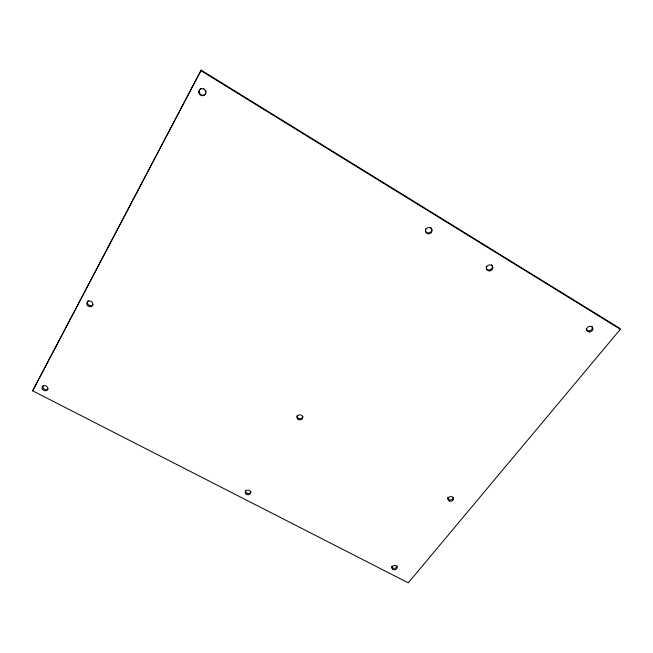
<?xml version="1.0" encoding="UTF-8"?>
<svg xmlns="http://www.w3.org/2000/svg" width="653" height="653" viewBox="0 0 653 653"><rect width="100%" height="100%" fill="white"/><g stroke="black" fill="none" stroke-linecap="round" stroke-linejoin="round"><path stroke-width="0.98" d="M32.65 390.829L201.14 70.157L619.664 328.271L620.35 329.275L408.272 582.843L32.65 390.829L201.14 70.157M200.724 70.548L620.35 329.275M591.74 326.174A3.208 2.743 -24.2 0 1 590.377 330.573A3.208 2.743 -24.2 0 1 586.108 328.786M396.975 565.841A2.677 2.13 -1.7 0 1 394.698 568.33A2.677 2.13 -1.7 0 1 391.669 566.461M453.288 497.26A2.808 2.318 -6.5 0 1 450.374 499.92A2.808 2.318 -6.5 0 1 447.738 497.268M491.619 264.8A3.249 2.947 -24.3 0 1 490.778 269.534A3.249 2.947 -24.3 0 1 486.167 267.885M486.159 266.546A3.249 2.947 -24.3 0 1 486.314 266.081M430.825 227.562A3.273 3.077 -23.7 0 1 430.196 232.492A3.273 3.077 -23.7 0 1 425.43 230.803M425.421 229.252A3.273 3.077 -23.7 0 1 425.544 228.885M206.022 92.334A3.6 3.355 59.3 0 1 200.667 94.514A3.6 3.355 59.3 0 1 201.116 88.482M203.736 88.482A3.6 3.355 59.3 0 1 204.062 88.637M205.719 90.457A3.6 3.355 59.3 0 1 206.022 91.6M93.061 304.673A3.167 2.734 29.7 0 1 88.988 305.188A3.167 2.734 29.7 0 1 87.698 301.335M87.829 301.139A3.167 2.734 29.7 0 1 88.212 300.707M48.004 389.008A3.02 2.49 25.5 0 1 44.126 389.041A3.02 2.49 25.5 0 1 43.122 385.58M250.981 491.366A2.783 2.31 8.5 0 1 247.985 493.448A2.783 2.31 8.5 0 1 245.463 490.73M302.861 416.288A2.906 2.53 5.4 0 1 299.67 418.704A2.906 2.53 5.4 0 1 297.107 415.651M589.292 331.928A3.216 2.743 -24.2 0 0 592.769 327.822A3.216 2.743 -24.2 0 0 587.414 327.561A3.216 2.743 -24.2 0 0 589.292 331.928M393.122 569.489A2.685 2.139 -1.6 0 0 397.122 567.563A2.685 2.139 -1.6 0 0 393.073 565.792A2.685 2.139 -1.6 0 0 393.122 569.489M449.542 501.047A2.816 2.318 -6.5 0 0 453.533 498.598A2.816 2.318 -6.5 0 0 449.117 497.055A2.816 2.318 -6.5 0 0 449.542 501.047M489.195 270.873A3.257 2.955 -24.2 0 0 492.623 266.555A3.257 2.955 -24.2 0 0 487.122 266.195A3.257 2.955 -24.2 0 0 489.195 270.873M428.303 233.774A3.281 3.085 -23.6 0 0 431.796 229.399A3.281 3.085 -23.6 0 0 426.229 228.844A3.281 3.085 -23.6 0 0 428.303 233.774M198.79 92.106A3.608 3.363 59.2 0 0 204.03 95.314A3.608 3.363 59.2 0 0 203.826 89.175A3.608 3.363 59.2 0 0 198.79 92.106M87.241 305.073A3.175 2.743 29.6 0 0 92.555 305.416A3.175 2.743 29.6 0 0 89.641 300.976A3.175 2.743 29.6 0 0 87.241 305.073M42.698 389.49A3.028 2.49 25.5 0 0 47.726 389.506A3.028 2.49 25.5 0 0 44.567 385.605A3.028 2.49 25.5 0 0 42.698 389.49M246.303 494.19A2.792 2.31 8.5 0 0 250.744 492.844A2.792 2.31 8.5 0 0 246.916 490.232A2.792 2.31 8.5 0 0 246.303 494.19M298.184 419.389A2.914 2.539 5.4 0 0 302.747 417.618A2.914 2.539 5.4 0 0 298.601 415.022A2.914 2.539 5.4 0 0 298.184 419.389"/></g></svg>
